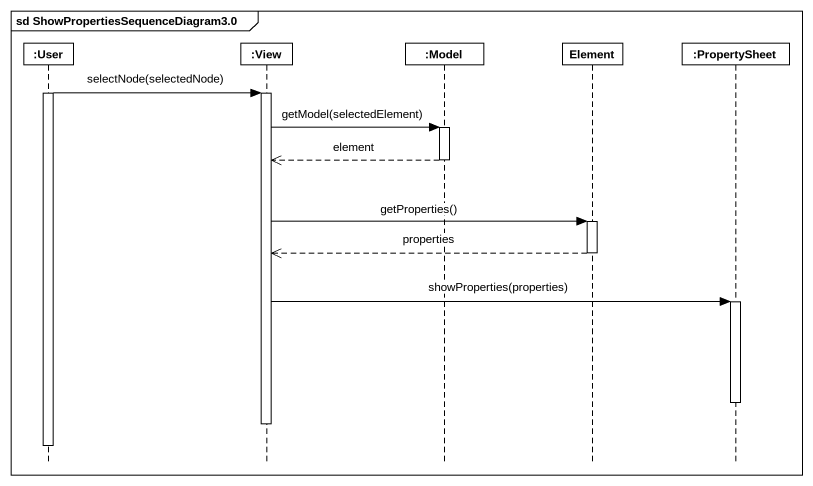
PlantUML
@startuml
mainframe sd ShowPropertiesSequenceDiagram3.0
hide footbox
participant ":User" as User
participant ":View" as View
participant ":Model" as Model
participant Element
participant ":PropertySheet" as PropertySheet

activate User
User -> View : selectNode(selectedNode)
activate View
View -> Model : getModel(selectedElement)
activate Model
Model -->> View : element
deactivate Model
View -> Element : getProperties()
activate Element
Element -->> View : properties
deactivate Element
View -> PropertySheet : showProperties(properties)
activate PropertySheet
deactivate PropertySheet
deactivate View
deactivate User
@enduml
